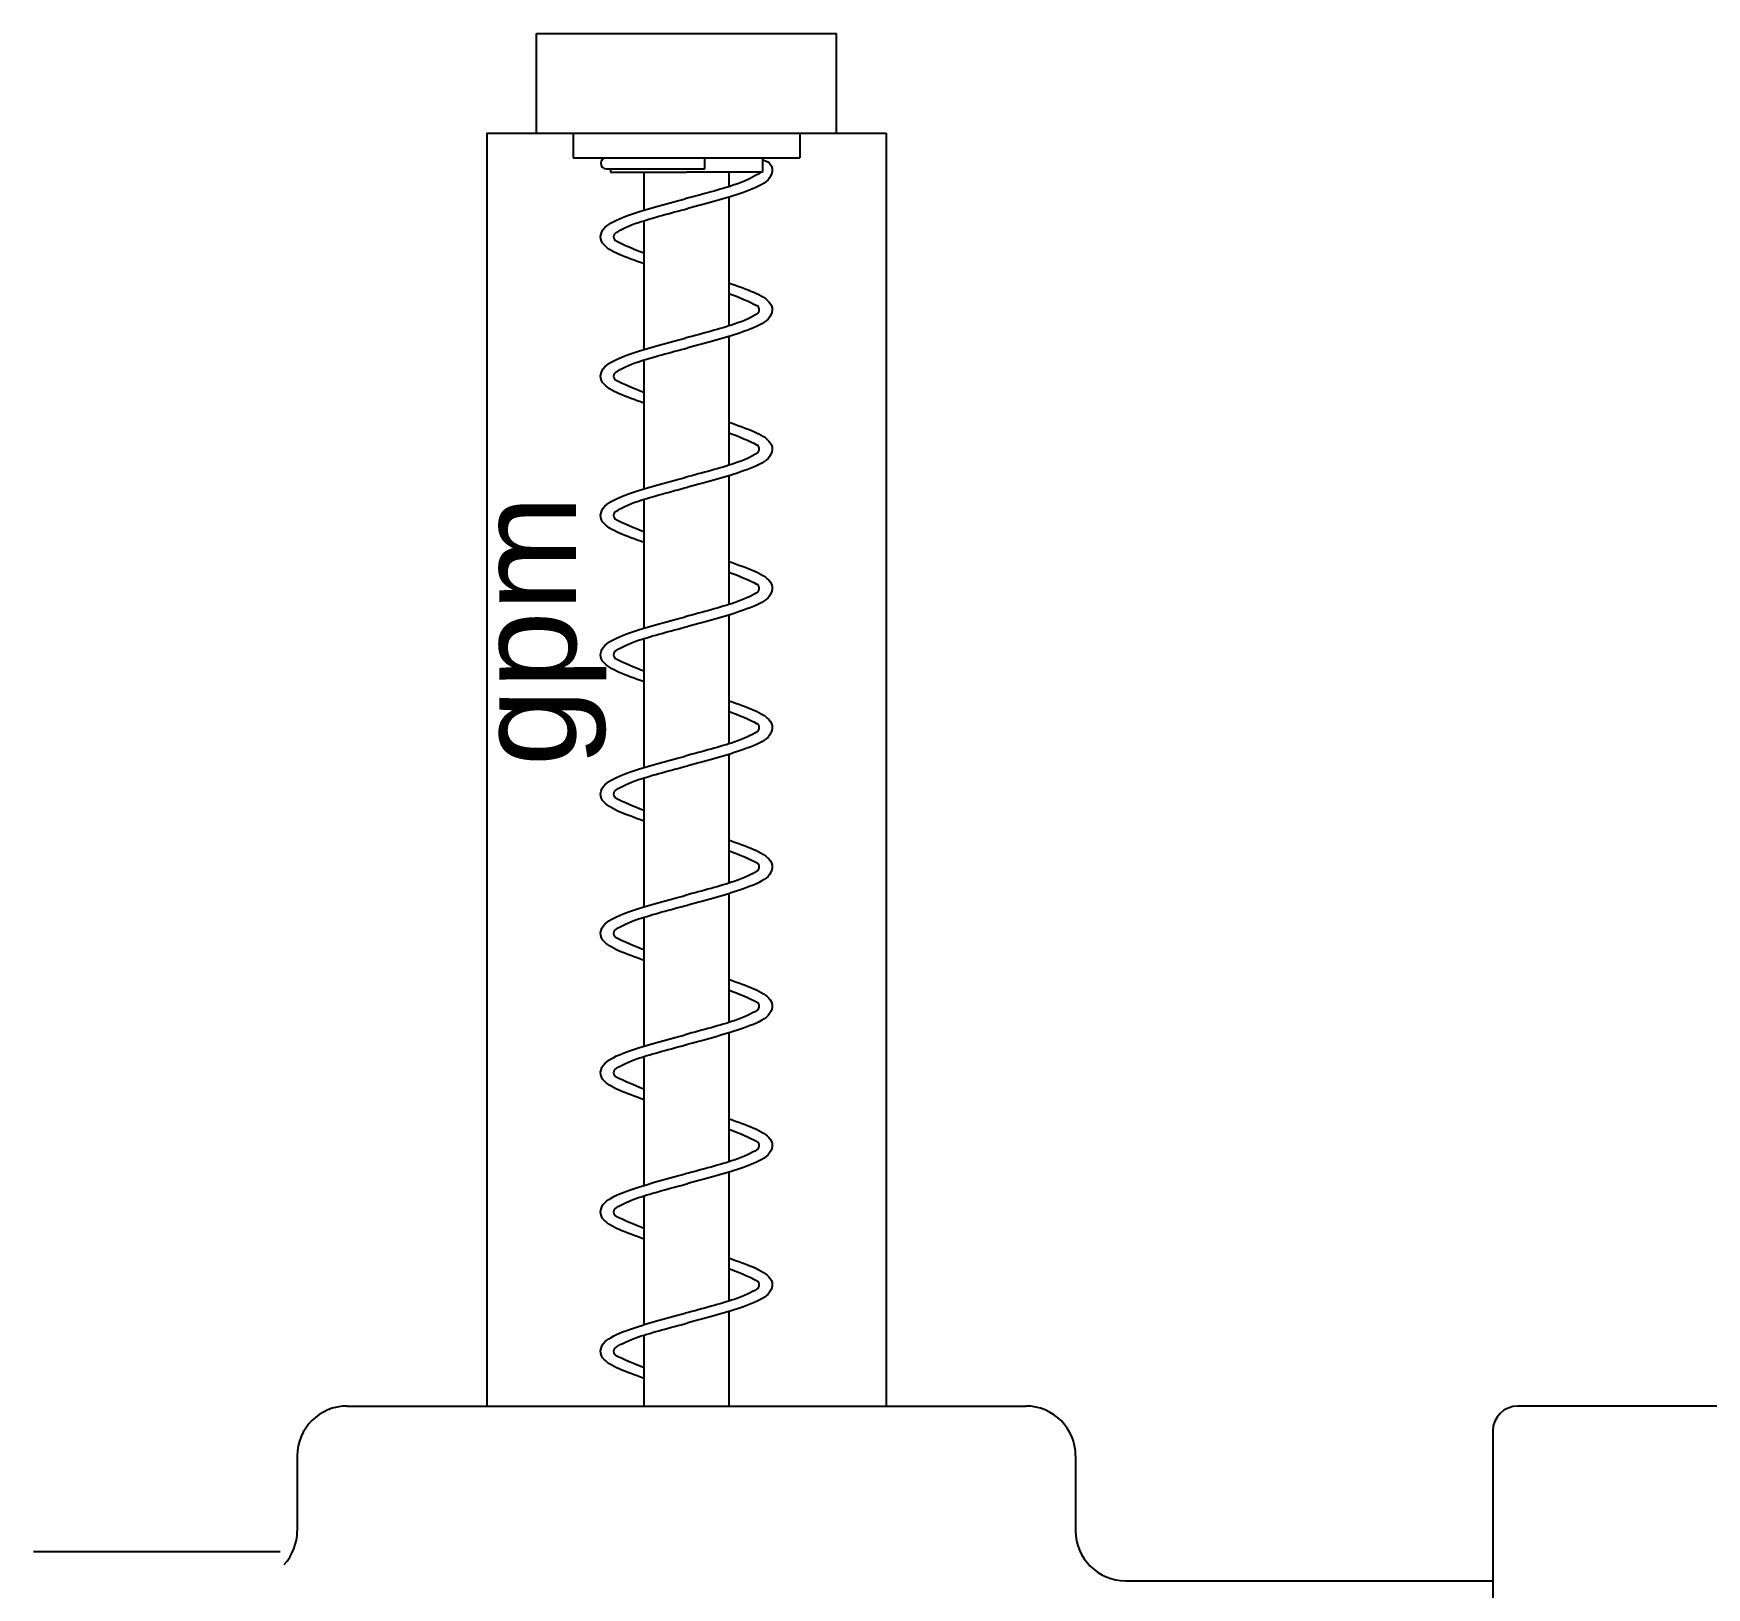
# Paper-space layout 'M&T INST' of a CAD drawing. Header units: inches. Extents: x 0.2 to 34.4, y 0.5 to 23.
# Drawn here: x 16.7062 to 16.8809, y 5.4415 to 5.6037 of the extents above; entities that cross this region are included whole.
import ezdxf

# ---------------------------------------------------------------- set-up
doc = ezdxf.new("R2010")
doc.units = ezdxf.units.IN
doc.header["$MEASUREMENT"] = 0
doc.layers.add('D_OBJECTS', color=4, linetype='Continuous')
doc.layers.add('Title Block', color=7, linetype='Continuous')
doc.styles.get("Standard").update_dxf_attribs({"font": 'arial.ttf'})

# ---------------------------------------------------------------- blocks, each defined once
blk = doc.blocks.new('MULTI MANIFOLD')
at = {"layer": 'D_OBJECTS', "color": 42, "ltscale": 12}
for p, q in [((-3.106006642673361, -2.56799835923834), (-3.106006642673361, -2.559665025905014)), ((-3.106006642673361, -2.559665025905014), (-3.080960010768496, -2.559665025905014)), ((-3.080960010768496, -2.56799835923834), (-3.080960010768496, -2.559665025905014)), ((-3.110149993387598, -2.56799835923834), (-3.076816660054266, -2.56799835923834)), ((-3.110149993387598, -2.56799835923834), (-3.110149993387598, -2.674248359238343)), ((-3.102953751493079, -2.56799835923834), (-3.102953751493079, -2.570047052225101)), ((-3.084012901948785, -2.56799835923834), (-3.084012901948785, -2.570047052225101)), ((-3.076816660054266, -2.56799835923834), (-3.076816660054266, -2.674248359238343)), ((-3.102953751493079, -2.570047052225101), (-3.084012901948785, -2.570047052225101)), ((-3.091941978848954, -2.57096371889177), (-3.091941978848954, -2.570047052225101)), ((-3.087143918781347, -2.570047052225101), (-3.087143918781347, -2.571254420051639)), ((-3.100184922745559, -2.57096371889177), (-3.091941978848954, -2.57096371889177)), ((-3.099822734660517, -2.57096371889177), (-3.099822734660517, -2.571254420051639)), ((-3.099822734660517, -2.571254420051639), (-3.093483326720932, -2.571254420051639)), ((-3.097030145014511, -2.571254420051639), (-3.097030145014511, -2.574422077513725)), ((-3.087143918781347, -2.571254420051639), (-3.093483326720932, -2.571254420051639)), ((-3.089936508427346, -2.571254420051639), (-3.089936508427346, -2.57245314084579)), ((-3.089936508427346, -2.57332525046416), (-3.089936508427346, -2.584082511957059)), ((-3.097030145014511, -2.575294187132096), (-3.097030145014511, -2.586051448624994)), ((-3.089936508427346, -2.584954621575429), (-3.089936508427346, -2.595711883068327)), ((-3.097030145014511, -2.586923558243365), (-3.097030145014511, -2.597680819736263)), ((-3.089936508427346, -2.596583992686698), (-3.089936508427346, -2.607341254179596)), ((-3.097030145014511, -2.59855292935462), (-3.097030145014511, -2.609310190847532)), ((-3.089936508427346, -2.608213363797967), (-3.089936508427346, -2.618970625290865)), ((-3.097030145014511, -2.610182300465889), (-3.097030145014511, -2.620939561958801)), ((-3.089936508427346, -2.619842734909236), (-3.089936508427346, -2.630599996402134)), ((-3.097030145014511, -2.621811671577158), (-3.097030145014511, -2.63256893307007)), ((-3.089936508427346, -2.631472106020491), (-3.089936508427346, -2.642229367513403)), ((-3.097030145014511, -2.633441042688426), (-3.097030145014511, -2.644198304181339)), ((-3.089936508427346, -2.64310147713176), (-3.089936508427346, -2.653858738624672)), ((-3.097030145014511, -2.645070413799695), (-3.097030145014511, -2.655827675292608)), ((-3.089936508427346, -2.654730848243029), (-3.089936508427346, -2.665488109735941)), ((-3.097030145014511, -2.656699784910964), (-3.097030145014511, -2.667457046403877)), ((-3.089936508427346, -2.666360219354297), (-3.089936508427346, -2.674248359238343)), ((-3.097030145014511, -2.668329156022233), (-3.097030145014511, -2.674248359238343))]:
    blk.add_line(p, q, dxfattribs=at)
at = {"layer": 'D_OBJECTS', "color": 1, "ltscale": 12}
for p, q in [((-3.121816660054268, -2.674248359238343), (-3.065149993387596, -2.674248359238343)), ((-2.998463369753363, -2.674248359238343), (-3.024062668599125, -2.674248359238343)), ((-3.026146001932457, -2.676331692571674), (-3.026146001932457, -2.69299835923834)), ((-3.125983326720931, -2.678415025905005), (-3.125983326720931, -2.684665025905014)), ((-3.060983326720933, -2.678415025905005), (-3.060983326720933, -2.684665025905014)), ((-3.148010715524396, -2.686394192571678), (-3.127422936797355, -2.686394192571678)), ((-3.056816660054263, -2.688831692571677), (-3.026146001932457, -2.688831692571677))]:
    blk.add_line(p, q, dxfattribs=at)
at = {"layer": 'D_OBJECTS', "color": 42, "ltscale": 12}
for centre, radius, start, end in [((-3.100184922745559, -2.570505385558429), 0.0004583333333333384, 90, 270), ((-3.099146581698466, -2.576643113809917), 0.0004166666666666666, 120.758024453088, 241.4227579795069), ((-3.087820071744414, -2.582733585278314), 0.0004166666666666666, 300.7580246195984, 61.42275825121518), ((-3.099146581698466, -2.588272484921186), 0.0004166666666666666, 120.758024453088, 241.4227579795069), ((-3.087820071744414, -2.594362956389583), 0.0004166666666666666, 300.7580246195984, 61.42275825121518), ((-3.099146581698466, -2.599901856032455), 0.0004166666666666666, 120.758024453088, 241.4227579795069), ((-3.087820071744414, -2.605992327500852), 0.0004166666666666666, 300.7580246195984, 61.42275825121518), ((-3.099146581698466, -2.611531227143709), 0.0004166666666666666, 120.758024453088, 241.4227579795069), ((-3.087820071744414, -2.617621698612121), 0.0004166666666666666, 300.7580246195984, 61.42275825121518), ((-3.099146581698466, -2.623160598254978), 0.0004166666666666666, 120.758024453088, 241.4227579795069), ((-3.087820071744414, -2.62925106972339), 0.0004166666666666666, 300.7580246195984, 61.42275825121518), ((-3.099146581698466, -2.634789969366247), 0.0004166666666666666, 120.758024453088, 241.4227579795069), ((-3.087820071744414, -2.640880440834659), 0.0004166666666666666, 300.7580246195984, 61.42275825121518), ((-3.099146581698466, -2.646419340477516), 0.0004166666666666666, 120.758024453088, 241.4227579795069), ((-3.087820071744414, -2.652509811945928), 0.0004166666666666666, 300.7580246195984, 61.42275825121518), ((-3.099146581698466, -2.658048711588785), 0.0004166666666666666, 120.758024453088, 241.4227579795069), ((-3.087820071744414, -2.664139183057197), 0.0004166666666666666, 300.7580246195984, 61.42275825121518), ((-3.099146581698466, -2.669678082700054), 0.0004166666666666666, 120.758024453088, 241.4227579795069)]:
    blk.add_arc(centre, radius, start, end, dxfattribs=at)
at = {"layer": 'D_OBJECTS', "color": 1, "ltscale": 12}
for centre, radius, start, end in [((-3.121816660054268, -2.678415025905005), 0.004166666666666667, 90, 180), ((-3.065149993387596, -2.678415025905005), 0.004166666666666667, 0, 90), ((-3.024062668599125, -2.676331692571674), 0.002083333333333333, 90, 180), ((-3.130149993387594, -2.684665025905014), 0.004166666666666667, 317.4311517820742, 0), ((-3.056816660054263, -2.684665025905014), 0.004166666666666667, 180, 270)]:
    blk.add_arc(centre, radius, start, end, dxfattribs=at)
at = {"layer": 'D_OBJECTS', "color": 42, "ltscale": 12}
for points, knots in [([(-3.087143918781347, -2.570203052987319), (-3.086709383849854, -2.570315560536224), (-3.086585499197032, -2.570435845212339), (-3.086133616068668, -2.57102004340677), (-3.086379203471569, -2.571681968698622), (-3.087273773713139, -2.572364585386405), (-3.087922513827809, -2.572644445508525), (-3.090017789398981, -2.573389163524149), (-3.091699809862607, -2.573832957510655), (-3.093376790942077, -2.574276480620847)], [0.03434367416500044, 0.03434367416500044, 0.03434367416500044, 0.03434367416500044, 0.04145968747599654, 0.04145968747599654, 0.0659514468788357, 0.0659514468788357, 0.09044320628167485, 0.09044320628167485, 0.1300967199969058, 0.1300967199969058, 0.1300967199969058, 0.1300967199969058]), ([(-3.087606982807859, -2.571462270332086), (-3.088017315834055, -2.571706470645234), (-3.088666346648711, -2.572039205191439), (-3.090660491420497, -2.57269563143195), (-3.092122776860581, -2.573082836786392), (-3.09358986249978, -2.573470847357038)], [0.07116384554252335, 0.07116384554252335, 0.07116384554252335, 0.07116384554252335, 0.09540634618935737, 0.09540634618935737, 0.1300967199969058, 0.1300967199969058, 0.1300967199969058, 0.1300967199969058]), ([(-3.087606982807859, -2.571462270332086), (-3.087499063823525, -2.571403323844374), (-3.087363996692947, -2.571329548752781), (-3.087283615095398, -2.571266639634453), (-3.087269597451662, -2.571254420051313)], [0, 0, 0, 0, 0.004021317376355101, 0.005032921709845624, 0.005032921709845624, 0.005032921709845624, 0.005032921709845624]), ([(-3.097030145014511, -2.57890342814188), (-3.09854553937237, -2.578331035163226), (-3.099890157075816, -2.577946247910797), (-3.100833037373196, -2.576727284571101), (-3.100587449970295, -2.576065359279264), (-3.099692879728725, -2.575382742591481), (-3.099044139614055, -2.575102882469361), (-3.096948864042876, -2.574358164453736), (-3.095266843579257, -2.57391437046723), (-3.09358986249978, -2.573470847357038)], [0, 0, 0, 0, 0.04145968747599654, 0.04145968747599654, 0.06595144687883453, 0.06595144687883453, 0.09044320628167252, 0.09044320628167252, 0.1300967199969058, 0.1300967199969058, 0.1300967199969058, 0.1300967199969058]), ([(-3.099359670633309, -2.576285057645373), (-3.098949337607078, -2.576040857332268), (-3.098300306792691, -2.57570812278629), (-3.096306162021381, -2.575051696545936), (-3.094843876581283, -2.574664491191493), (-3.093376790942077, -2.574276480620847)], [0.07116384555626477, 0.07116384555626477, 0.07116384555626477, 0.07116384555626477, 0.09540634618927812, 0.09540634618927812, 0.1300967199969058, 0.1300967199969058, 0.1300967199969058, 0.1300967199969058]), ([(-3.089936508427346, -2.580476743371287), (-3.088421114069494, -2.581045663925929), (-3.087076496366048, -2.581430451178358), (-3.086133616068668, -2.582649414518039), (-3.086379203471569, -2.583311339809891), (-3.087273773713139, -2.583993956497673), (-3.087922513827809, -2.584273816619794), (-3.090017789398981, -2.585018534635418), (-3.091699809862607, -2.585462328621924), (-3.093376790942077, -2.585905851732116)], [0, 0, 0, 0, 0.04145968747599654, 0.04145968747599654, 0.0659514468788357, 0.0659514468788357, 0.09044320628167485, 0.09044320628167485, 0.1300967199969058, 0.1300967199969058, 0.1300967199969058, 0.1300967199969058]), ([(-3.087606982807859, -2.583091641443355), (-3.088017315834055, -2.583335841756503), (-3.088666346648711, -2.583668576302708), (-3.090660491420497, -2.584325002543219), (-3.092122776860581, -2.584712207897661), (-3.09358986249978, -2.585100218468307)], [0.07116384554252335, 0.07116384554252335, 0.07116384554252335, 0.07116384554252335, 0.09540634618935737, 0.09540634618935737, 0.1300967199969058, 0.1300967199969058, 0.1300967199969058, 0.1300967199969058]), ([(-3.097030145014511, -2.590532799253149), (-3.09854553937237, -2.589960406274495), (-3.099890157075816, -2.589575619022066), (-3.100833037373196, -2.58835665568237), (-3.100587449970295, -2.587694730390533), (-3.099692879728725, -2.58701211370275), (-3.099044139614055, -2.58673225358063), (-3.096948864042876, -2.585987535565005), (-3.095266843579257, -2.585543741578499), (-3.09358986249978, -2.585100218468307)], [0, 0, 0, 0, 0.04145968747599654, 0.04145968747599654, 0.06595144687883453, 0.06595144687883453, 0.09044320628167252, 0.09044320628167252, 0.1300967199969058, 0.1300967199969058, 0.1300967199969058, 0.1300967199969058]), ([(-3.099359670633309, -2.587914428756642), (-3.098949337607078, -2.587670228443537), (-3.098300306792691, -2.587337493897559), (-3.096306162021381, -2.586681067657205), (-3.094843876581283, -2.586293862302762), (-3.093376790942077, -2.585905851732116)], [0.07116384555626477, 0.07116384555626477, 0.07116384555626477, 0.07116384555626477, 0.09540634618927812, 0.09540634618927812, 0.1300967199969058, 0.1300967199969058, 0.1300967199969058, 0.1300967199969058]), ([(-3.089936508427346, -2.592106114482556), (-3.088421114069494, -2.592675035037198), (-3.087076496366048, -2.593059822289627), (-3.086133616068668, -2.594278785629308), (-3.086379203471569, -2.59494071092116), (-3.087273773713139, -2.595623327608942), (-3.087922513827809, -2.595903187731063), (-3.090017789398981, -2.596647905746687), (-3.091699809862607, -2.597091699733193), (-3.093376790942077, -2.597535222843385)], [0, 0, 0, 0, 0.04145968747599654, 0.04145968747599654, 0.0659514468788357, 0.0659514468788357, 0.09044320628167485, 0.09044320628167485, 0.1300967199969058, 0.1300967199969058, 0.1300967199969058, 0.1300967199969058]), ([(-3.087606982807859, -2.594721012554624), (-3.088017315834055, -2.594965212867772), (-3.088666346648711, -2.595297947413977), (-3.090660491420497, -2.595954373654488), (-3.092122776860581, -2.59634157900893), (-3.09358986249978, -2.596729589579576)], [0.07116384554252335, 0.07116384554252335, 0.07116384554252335, 0.07116384554252335, 0.09540634618935737, 0.09540634618935737, 0.1300967199969058, 0.1300967199969058, 0.1300967199969058, 0.1300967199969058]), ([(-3.097030145014511, -2.602162170364418), (-3.09854553937237, -2.601589777385763), (-3.099890157075816, -2.601204990133335), (-3.100833037373196, -2.599986026793639), (-3.100587449970295, -2.599324101501802), (-3.099692879728725, -2.598641484814019), (-3.099044139614055, -2.598361624691899), (-3.096948864042876, -2.597616906676274), (-3.095266843579257, -2.597173112689768), (-3.09358986249978, -2.596729589579576)], [0, 0, 0, 0, 0.04145968747599654, 0.04145968747599654, 0.06595144687883453, 0.06595144687883453, 0.09044320628167252, 0.09044320628167252, 0.1300967199969058, 0.1300967199969058, 0.1300967199969058, 0.1300967199969058]), ([(-3.099359670633309, -2.599543799867911), (-3.098949337607078, -2.599299599554806), (-3.098300306792691, -2.598966865008828), (-3.096306162021381, -2.598310438768474), (-3.094843876581283, -2.597923233414031), (-3.093376790942077, -2.597535222843385)], [0.07116384555626477, 0.07116384555626477, 0.07116384555626477, 0.07116384555626477, 0.09540634618927812, 0.09540634618927812, 0.1300967199969058, 0.1300967199969058, 0.1300967199969058, 0.1300967199969058]), ([(-3.089936508427346, -2.603735485593825), (-3.088421114069494, -2.604304406148467), (-3.087076496366048, -2.604689193400896), (-3.086133616068668, -2.605908156740577), (-3.086379203471569, -2.606570082032414), (-3.087273773713139, -2.607252698720211), (-3.087922513827809, -2.607532558842331), (-3.090017789398981, -2.608277276857956), (-3.091699809862607, -2.608721070844462), (-3.093376790942077, -2.609164593954654)], [0, 0, 0, 0, 0.04145968747599654, 0.04145968747599654, 0.0659514468788357, 0.0659514468788357, 0.09044320628167485, 0.09044320628167485, 0.1300967199969058, 0.1300967199969058, 0.1300967199969058, 0.1300967199969058]), ([(-3.087606982807859, -2.606350383665893), (-3.088017315834055, -2.606594583979041), (-3.088666346648711, -2.606927318525246), (-3.090660491420497, -2.607583744765757), (-3.092122776860581, -2.607970950120199), (-3.09358986249978, -2.608358960690845)], [0.07116384554252335, 0.07116384554252335, 0.07116384554252335, 0.07116384554252335, 0.09540634618935737, 0.09540634618935737, 0.1300967199969058, 0.1300967199969058, 0.1300967199969058, 0.1300967199969058]), ([(-3.097030145014511, -2.613791541475686), (-3.09854553937237, -2.613219148497032), (-3.099890157075816, -2.612834361244603), (-3.100833037373196, -2.611615397904908), (-3.100587449970295, -2.610953472613071), (-3.099692879728725, -2.610270855925288), (-3.099044139614055, -2.609990995803168), (-3.096948864042876, -2.609246277787543), (-3.095266843579257, -2.608802483801037), (-3.09358986249978, -2.608358960690845)], [0, 0, 0, 0, 0.04145968747599654, 0.04145968747599654, 0.06595144687883453, 0.06595144687883453, 0.09044320628167252, 0.09044320628167252, 0.1300967199969058, 0.1300967199969058, 0.1300967199969058, 0.1300967199969058]), ([(-3.099359670633309, -2.61117317097918), (-3.098949337607078, -2.610928970666075), (-3.098300306792691, -2.610596236120097), (-3.096306162021381, -2.609939809879743), (-3.094843876581283, -2.6095526045253), (-3.093376790942077, -2.609164593954654)], [0.07116384555626477, 0.07116384555626477, 0.07116384555626477, 0.07116384555626477, 0.09540634618927812, 0.09540634618927812, 0.1300967199969058, 0.1300967199969058, 0.1300967199969058, 0.1300967199969058]), ([(-3.089936508427346, -2.615364856705094), (-3.088421114069494, -2.615933777259736), (-3.087076496366048, -2.616318564512165), (-3.086133616068668, -2.617537527851846), (-3.086379203471569, -2.618199453143683), (-3.087273773713139, -2.61888206983148), (-3.087922513827809, -2.619161929953586), (-3.090017789398981, -2.619906647969225), (-3.091699809862607, -2.620350441955731), (-3.093376790942077, -2.620793965065923)], [0, 0, 0, 0, 0.04145968747599654, 0.04145968747599654, 0.0659514468788357, 0.0659514468788357, 0.09044320628167485, 0.09044320628167485, 0.1300967199969058, 0.1300967199969058, 0.1300967199969058, 0.1300967199969058]), ([(-3.087606982807859, -2.617979754777162), (-3.088017315834055, -2.618223955090309), (-3.088666346648711, -2.618556689636515), (-3.090660491420497, -2.619213115877026), (-3.092122776860581, -2.619600321231468), (-3.09358986249978, -2.619988331802114)], [0.07116384554252335, 0.07116384554252335, 0.07116384554252335, 0.07116384554252335, 0.09540634618935737, 0.09540634618935737, 0.1300967199969058, 0.1300967199969058, 0.1300967199969058, 0.1300967199969058]), ([(-3.097030145014511, -2.625420912586955), (-3.09854553937237, -2.624848519608301), (-3.099890157075816, -2.624463732355872), (-3.100833037373196, -2.623244769016177), (-3.100587449970295, -2.62258284372434), (-3.099692879728725, -2.621900227036557), (-3.099044139614055, -2.621620366914437), (-3.096948864042876, -2.620875648898812), (-3.095266843579257, -2.620431854912306), (-3.09358986249978, -2.619988331802114)], [0, 0, 0, 0, 0.04145968747599654, 0.04145968747599654, 0.06595144687883453, 0.06595144687883453, 0.09044320628167252, 0.09044320628167252, 0.1300967199969058, 0.1300967199969058, 0.1300967199969058, 0.1300967199969058]), ([(-3.099359670633309, -2.622802542090449), (-3.098949337607078, -2.622558341777344), (-3.098300306792691, -2.622225607231366), (-3.096306162021381, -2.621569180991012), (-3.094843876581283, -2.621181975636569), (-3.093376790942077, -2.620793965065923)], [0.07116384555626477, 0.07116384555626477, 0.07116384555626477, 0.07116384555626477, 0.09540634618927812, 0.09540634618927812, 0.1300967199969058, 0.1300967199969058, 0.1300967199969058, 0.1300967199969058]), ([(-3.089936508427346, -2.626994227816363), (-3.088421114069494, -2.627563148371005), (-3.087076496366048, -2.627947935623434), (-3.086133616068668, -2.629166898963115), (-3.086379203471569, -2.629828824254952), (-3.087273773713139, -2.630511440942749), (-3.087922513827809, -2.630791301064855), (-3.090017789398981, -2.631536019080494), (-3.091699809862607, -2.631979813066986), (-3.093376790942077, -2.632423336177192)], [0, 0, 0, 0, 0.04145968747599654, 0.04145968747599654, 0.0659514468788357, 0.0659514468788357, 0.09044320628167485, 0.09044320628167485, 0.1300967199969058, 0.1300967199969058, 0.1300967199969058, 0.1300967199969058]), ([(-3.087606982807859, -2.629609125888431), (-3.088017315834055, -2.629853326201578), (-3.088666346648711, -2.630186060747784), (-3.090660491420497, -2.630842486988294), (-3.092122776860581, -2.631229692342737), (-3.09358986249978, -2.631617702913383)], [0.07116384554252335, 0.07116384554252335, 0.07116384554252335, 0.07116384554252335, 0.09540634618935737, 0.09540634618935737, 0.1300967199969058, 0.1300967199969058, 0.1300967199969058, 0.1300967199969058]), ([(-3.097030145014511, -2.637050283698224), (-3.09854553937237, -2.63647789071957), (-3.099890157075816, -2.636093103467141), (-3.100833037373196, -2.634874140127446), (-3.100587449970295, -2.634212214835609), (-3.099692879728725, -2.633529598147826), (-3.099044139614055, -2.633249738025706), (-3.096948864042876, -2.632505020010081), (-3.095266843579257, -2.632061226023575), (-3.09358986249978, -2.631617702913383)], [0, 0, 0, 0, 0.04145968747599654, 0.04145968747599654, 0.06595144687883453, 0.06595144687883453, 0.09044320628167252, 0.09044320628167252, 0.1300967199969058, 0.1300967199969058, 0.1300967199969058, 0.1300967199969058]), ([(-3.099359670633309, -2.634431913201718), (-3.098949337607078, -2.634187712888613), (-3.098300306792691, -2.633854978342635), (-3.096306162021381, -2.63319855210228), (-3.094843876581283, -2.632811346747838), (-3.093376790942077, -2.632423336177192)], [0.07116384555626477, 0.07116384555626477, 0.07116384555626477, 0.07116384555626477, 0.09540634618927812, 0.09540634618927812, 0.1300967199969058, 0.1300967199969058, 0.1300967199969058, 0.1300967199969058]), ([(-3.089936508427346, -2.638623598927632), (-3.088421114069494, -2.639192519482274), (-3.087076496366048, -2.639577306734703), (-3.086133616068668, -2.640796270074384), (-3.086379203471569, -2.641458195366221), (-3.087273773713139, -2.642140812054018), (-3.087922513827809, -2.642420672176124), (-3.090017789398981, -2.643165390191763), (-3.091699809862607, -2.643609184178255), (-3.093376790942077, -2.644052707288447)], [0, 0, 0, 0, 0.04145968747599654, 0.04145968747599654, 0.0659514468788357, 0.0659514468788357, 0.09044320628167485, 0.09044320628167485, 0.1300967199969058, 0.1300967199969058, 0.1300967199969058, 0.1300967199969058]), ([(-3.087606982807859, -2.6412384969997), (-3.088017315834055, -2.641482697312847), (-3.088666346648711, -2.641815431859053), (-3.090660491420497, -2.642471858099563), (-3.092122776860581, -2.642859063454006), (-3.09358986249978, -2.643247074024652)], [0.07116384554252335, 0.07116384554252335, 0.07116384554252335, 0.07116384554252335, 0.09540634618935737, 0.09540634618935737, 0.1300967199969058, 0.1300967199969058, 0.1300967199969058, 0.1300967199969058]), ([(-3.097030145014511, -2.648679654809493), (-3.09854553937237, -2.648107261830839), (-3.099890157075816, -2.64772247457841), (-3.100833037373196, -2.646503511238715), (-3.100587449970295, -2.645841585946878), (-3.099692879728725, -2.645158969259095), (-3.099044139614055, -2.644879109136975), (-3.096948864042876, -2.64413439112135), (-3.095266843579257, -2.643690597134844), (-3.09358986249978, -2.643247074024652)], [0, 0, 0, 0, 0.04145968747599654, 0.04145968747599654, 0.06595144687883453, 0.06595144687883453, 0.09044320628167252, 0.09044320628167252, 0.1300967199969058, 0.1300967199969058, 0.1300967199969058, 0.1300967199969058]), ([(-3.099359670633309, -2.646061284312987), (-3.098949337607078, -2.645817083999882), (-3.098300306792691, -2.645484349453904), (-3.096306162021381, -2.644827923213549), (-3.094843876581283, -2.644440717859107), (-3.093376790942077, -2.644052707288447)], [0.07116384555626477, 0.07116384555626477, 0.07116384555626477, 0.07116384555626477, 0.09540634618927812, 0.09540634618927812, 0.1300967199969058, 0.1300967199969058, 0.1300967199969058, 0.1300967199969058]), ([(-3.089936508427346, -2.650252970038887), (-3.088421114069494, -2.650821890593543), (-3.087076496366048, -2.651206677845972), (-3.086133616068668, -2.652425641185653), (-3.086379203471569, -2.65308756647749), (-3.087273773713139, -2.653770183165287), (-3.087922513827809, -2.654050043287393), (-3.090017789398981, -2.654794761303032), (-3.091699809862607, -2.655238555289523), (-3.093376790942077, -2.655682078399716)], [0, 0, 0, 0, 0.04145968747599654, 0.04145968747599654, 0.0659514468788357, 0.0659514468788357, 0.09044320628167485, 0.09044320628167485, 0.1300967199969058, 0.1300967199969058, 0.1300967199969058, 0.1300967199969058]), ([(-3.087606982807859, -2.652867868110969), (-3.088017315834055, -2.653112068424116), (-3.088666346648711, -2.653444802970322), (-3.090660491420497, -2.654101229210832), (-3.092122776860581, -2.654488434565275), (-3.09358986249978, -2.654876445135921)], [0.07116384554252335, 0.07116384554252335, 0.07116384554252335, 0.07116384554252335, 0.09540634618935737, 0.09540634618935737, 0.1300967199969058, 0.1300967199969058, 0.1300967199969058, 0.1300967199969058]), ([(-3.097030145014511, -2.660309025920762), (-3.09854553937237, -2.659736632942108), (-3.099890157075816, -2.659351845689679), (-3.100833037373196, -2.658132882349983), (-3.100587449970295, -2.657470957058147), (-3.099692879728725, -2.656788340370364), (-3.099044139614055, -2.656508480248243), (-3.096948864042876, -2.655763762232619), (-3.095266843579257, -2.655319968246113), (-3.09358986249978, -2.654876445135921)], [0, 0, 0, 0, 0.04145968747599654, 0.04145968747599654, 0.06595144687883453, 0.06595144687883453, 0.09044320628167252, 0.09044320628167252, 0.1300967199969058, 0.1300967199969058, 0.1300967199969058, 0.1300967199969058]), ([(-3.099359670633309, -2.657690655424256), (-3.098949337607078, -2.657446455111151), (-3.098300306792691, -2.657113720565173), (-3.096306162021381, -2.656457294324818), (-3.094843876581283, -2.656070088970376), (-3.093376790942077, -2.655682078399716)], [0.07116384555626477, 0.07116384555626477, 0.07116384555626477, 0.07116384555626477, 0.09540634618927812, 0.09540634618927812, 0.1300967199969058, 0.1300967199969058, 0.1300967199969058, 0.1300967199969058]), ([(-3.089936508427346, -2.661882341150156), (-3.088421114069494, -2.662451261704812), (-3.087076496366048, -2.662836048957226), (-3.086133616068668, -2.664055012296922), (-3.086379203471569, -2.664716937588759), (-3.087273773713139, -2.665399554276556), (-3.087922513827809, -2.665679414398662), (-3.090017789398981, -2.666424132414301), (-3.091699809862607, -2.666867926400792), (-3.093376790942077, -2.667311449510985)], [0, 0, 0, 0, 0.04145968747599654, 0.04145968747599654, 0.0659514468788357, 0.0659514468788357, 0.09044320628167485, 0.09044320628167485, 0.1300967199969058, 0.1300967199969058, 0.1300967199969058, 0.1300967199969058]), ([(-3.087606982807859, -2.664497239222237), (-3.088017315834055, -2.664741439535385), (-3.088666346648711, -2.665074174081591), (-3.090660491420497, -2.665730600322087), (-3.092122776860581, -2.666117805676544), (-3.09358986249978, -2.66650581624719)], [0.07116384554252335, 0.07116384554252335, 0.07116384554252335, 0.07116384554252335, 0.09540634618935737, 0.09540634618935737, 0.1300967199969058, 0.1300967199969058, 0.1300967199969058, 0.1300967199969058]), ([(-3.097030145014511, -2.671938397032031), (-3.09854553937237, -2.671366004053377), (-3.099890157075816, -2.670981216800948), (-3.100833037373196, -2.669762253461252), (-3.100587449970295, -2.669100328169415), (-3.099692879728725, -2.668417711481633), (-3.099044139614055, -2.668137851359512), (-3.096948864042876, -2.667393133343888), (-3.095266843579257, -2.666949339357382), (-3.09358986249978, -2.66650581624719)], [0, 0, 0, 0, 0.04145968747599654, 0.04145968747599654, 0.06595144687883453, 0.06595144687883453, 0.09044320628167252, 0.09044320628167252, 0.1300967199969058, 0.1300967199969058, 0.1300967199969058, 0.1300967199969058]), ([(-3.099359670633309, -2.669320026535525), (-3.098949337607078, -2.66907582622242), (-3.098300306792691, -2.668743091676442), (-3.096306162021381, -2.668086665436087), (-3.094843876581283, -2.667699460081645), (-3.093376790942077, -2.667311449510985)], [0.07116384555626477, 0.07116384555626477, 0.07116384555626477, 0.07116384555626477, 0.09540634618927812, 0.09540634618927812, 0.1300967199969058, 0.1300967199969058, 0.1300967199969058, 0.1300967199969058])]:
    blk.add_open_spline(points, degree=3, knots=knots, dxfattribs=at)
for points in [[(-3.097030145014511, -2.578011930326179), (-3.097828872369629, -2.577710793438749), (-3.098785249583965, -2.577314402218358), (-3.099345891316748, -2.577009019244651)], [(-3.089936508427346, -2.581364768762976), (-3.08913778107387, -2.58166590564978), (-3.088181403861203, -2.582062296869418), (-3.087620762128022, -2.582367679842912)], [(-3.097030145014511, -2.589641301437448), (-3.097828872369629, -2.589340164550018), (-3.098785249583965, -2.588943773329627), (-3.099345891316748, -2.58863839035592)], [(-3.089936508427346, -2.592994139874245), (-3.08913778107387, -2.593295276761049), (-3.088181403861203, -2.593691667980687), (-3.087620762128022, -2.593997050954181)], [(-3.097030145014511, -2.601270672548717), (-3.097828872369629, -2.600969535661287), (-3.098785249583965, -2.600573144440895), (-3.099345891316748, -2.600267761467189)], [(-3.089936508427346, -2.604623510985514), (-3.08913778107387, -2.604924647872318), (-3.088181403861203, -2.605321039091956), (-3.087620762128022, -2.60562642206545)], [(-3.097030145014511, -2.612900043659986), (-3.097828872369629, -2.612598906772556), (-3.098785249583965, -2.612202515552164), (-3.099345891316748, -2.611897132578457)], [(-3.089936508427346, -2.616252882096783), (-3.08913778107387, -2.616554018983587), (-3.088181403861203, -2.616950410203225), (-3.087620762128022, -2.617255793176719)], [(-3.097030145014511, -2.624529414771255), (-3.097828872369629, -2.624228277883825), (-3.098785249583965, -2.623831886663433), (-3.099345891316748, -2.623526503689726)], [(-3.089936508427346, -2.627882253208051), (-3.08913778107387, -2.628183390094856), (-3.088181403861203, -2.628579781314494), (-3.087620762128022, -2.628885164287988)], [(-3.097030145014511, -2.636158785882524), (-3.097828872369629, -2.635857648995094), (-3.098785249583965, -2.635461257774702), (-3.099345891316748, -2.635155874800995)], [(-3.089936508427346, -2.63951162431932), (-3.08913778107387, -2.639812761206125), (-3.088181403861203, -2.640209152425763), (-3.087620762128022, -2.640514535399257)], [(-3.097030145014511, -2.647788156993792), (-3.097828872369629, -2.647487020106363), (-3.098785249583965, -2.647090628885971), (-3.099345891316748, -2.646785245912264)], [(-3.089936508427346, -2.651140995430589), (-3.08913778107387, -2.651442132317394), (-3.088181403861203, -2.651838523537032), (-3.087620762128022, -2.652143906510526)], [(-3.097030145014511, -2.659417528105047), (-3.097828872369629, -2.659116391217632), (-3.098785249583965, -2.65871999999724), (-3.099345891316748, -2.658414617023533)], [(-3.089936508427346, -2.662770366541858), (-3.08913778107387, -2.663071503428663), (-3.088181403861203, -2.663467894648301), (-3.087620762128022, -2.663773277621795)], [(-3.097030145014511, -2.671046899216316), (-3.097828872369629, -2.670745762328901), (-3.098785249583965, -2.670349371108509), (-3.099345891316748, -2.670043988134802)]]:
    blk.add_open_spline(points, degree=3, dxfattribs=at)
blk.add_text('gpm', height=0.008333333333333333, rotation=90, dxfattribs=at).set_placement((-3.102695378994067, -2.620846990938128))

psp = doc.layouts.new('M&T INST')

# ---------------------------------------------------------------- block references
at = {"layer": 'Title Block', "xscale": 1.25, "yscale": 1.25, "zscale": 1.25}
psp.add_blockref('MULTI MANIFOLD', (20.64123396670567, 8.803284973167884), dxfattribs=at)

doc.saveas('drawing.dxf')
